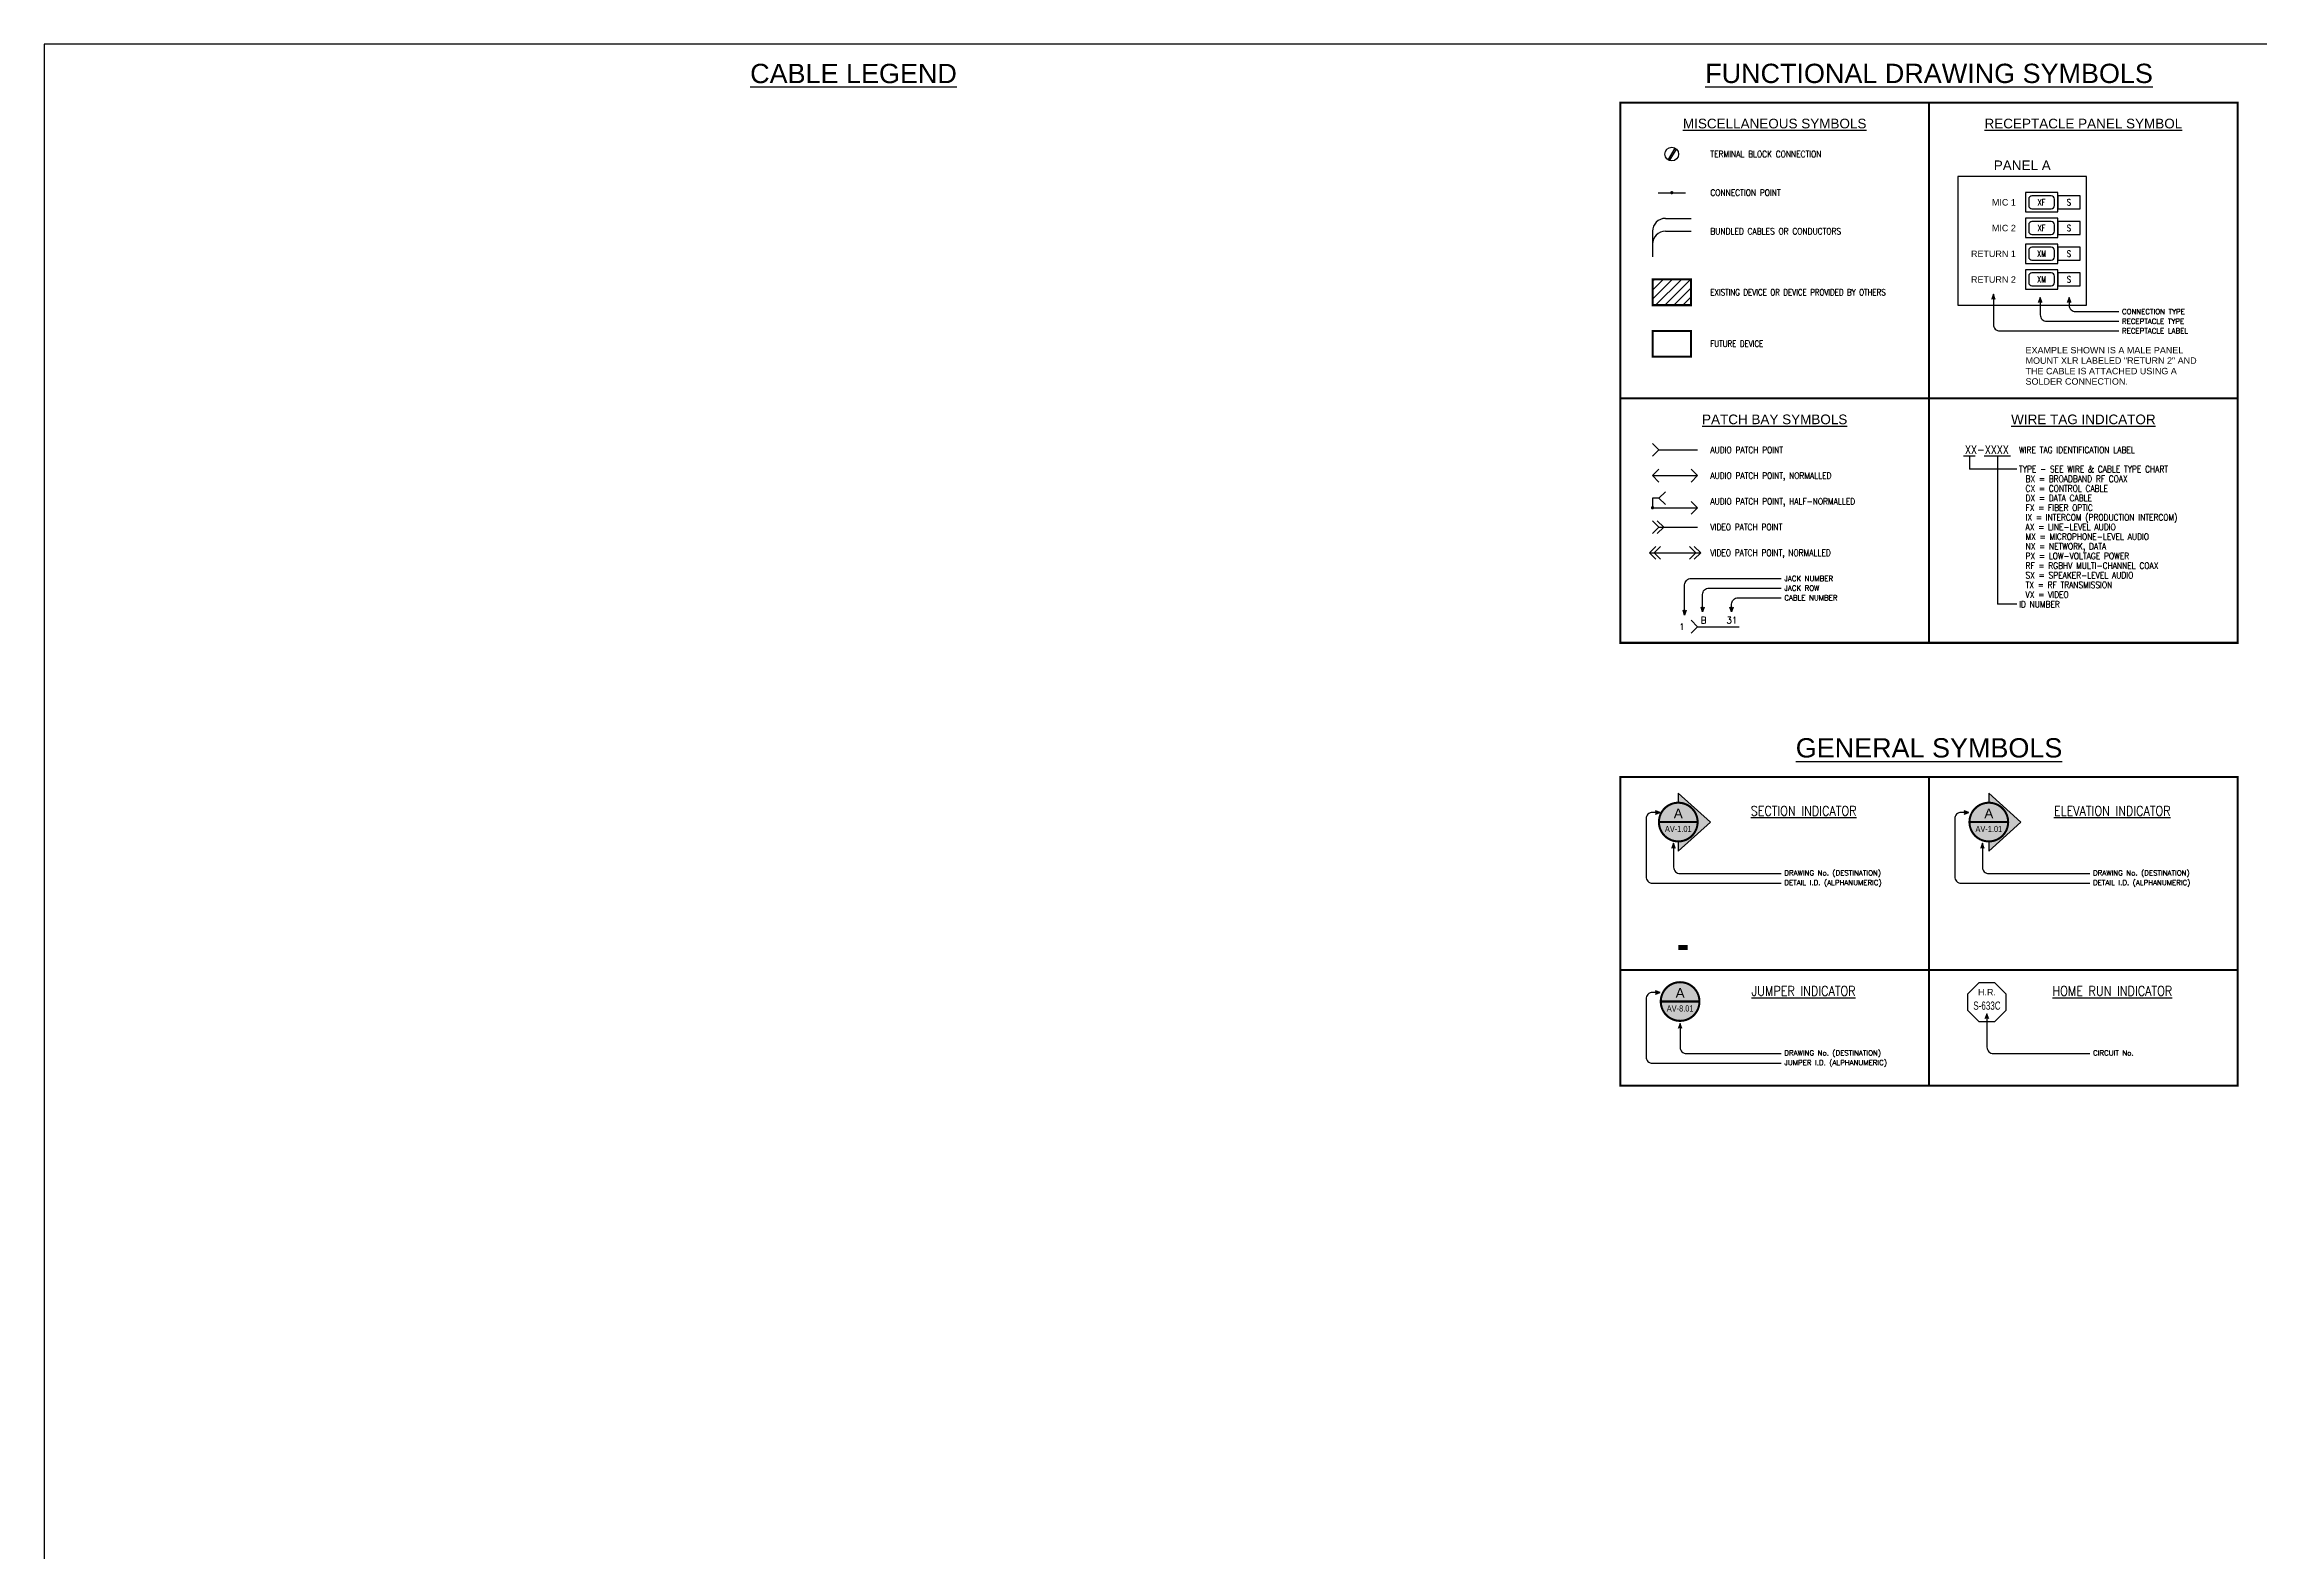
# Model space of a CAD drawing. Extents: x 0 to 73.7, y 0 to 29.5.
# Drawn here: x 0 to 21.53, y 14.65 to 29.3 of the extents above; entities that cross this region are included whole.
import ezdxf
from ezdxf.enums import TextEntityAlignment as Align

# ---------------------------------------------------------------- set-up
doc = ezdxf.new("R2010")
doc.units = 0
doc.header["$MEASUREMENT"] = 0
doc.linetypes.add('DIVIDE4', pattern=[0.3125, 0.125, -0.0625, 0, -0.0625, 0, -0.0625])
doc.linetypes.add('HIDDEN4', pattern=[0.09375, 0.0625, -0.03125])
doc.layers.get('0').update_dxf_attribs({"linetype": 'CONTINUOUS'})
doc.layers.get('DEFPOINTS').update_dxf_attribs({"linetype": 'CONTINUOUS'})
for name, color, linetype in [('2', 1, 'CONTINUOUS'), ('AV-Anno-Iden', 154, 'CONTINUOUS'), ('AV-Anno-Text', 1, 'CONTINUOUS'), ('CABLE-NUM', 7, 'CONTINUOUS'), ('Device Fill', 255, 'CONTINUOUS'), ('NOTES', 1, 'CONTINUOUS'), ('PPOINTS', 7, 'CONTINUOUS'), ('TAG', 7, 'CONTINUOUS'), ('TEXT-MEDIUM', 1, 'CONTINUOUS')]:
    doc.layers.add(name, color=color, linetype=linetype)
doc.styles.add('CONNECTOR', font='SIMPLEX.shx', dxfattribs={"width": 0.75, "height": 0.0625})
doc.styles.add('NARROW', font='ROMANS.shx', dxfattribs={"width": 0.8})
doc.styles.add('SIMPLEX', font='SIMPLEX')
doc.styles.get("Standard").update_dxf_attribs({"font": 'arial.ttf'})
doc.styles.add('SWISS-L', font='swiss-l.shx')
doc.styles.add('TAG', font='TXT.SHX', dxfattribs={"width": 0.85})
doc.styles.add('TimesNew', font='times.ttf')

# ---------------------------------------------------------------- blocks, each defined once
blk = doc.blocks.new('PP-IN')
at = {"layer": 'PPOINTS', "color": 3, "linetype": 'Continuous'}
blk.add_lwpolyline([(-0.062, 0.062), (0, 0), (-0.062, -0.062), (-0.062, -0.062)], dxfattribs=at)
at = {"layer": 'CABLE-NUM', "linetype": 'Continuous', "style": 'SIMPLEX'}
blk.add_attdef('B-CABLE', (0.281, 0.032), '', height=0.0625, dxfattribs=at)
at = {"layer": 'PPOINTS', "linetype": 'Continuous', "style": 'SIMPLEX'}
blk.add_attdef('POINT-NUM', text='', height=0.0625, dxfattribs=at).set_placement((-0.125, 0.031), align=Align.RIGHT)
blk.add_attdef('B-ROW', (0.031, 0.032), '', height=0.0625, dxfattribs=at)
blk = doc.blocks.new('VPP-IN')
at = {"layer": 'PPOINTS', "color": 3, "linetype": 'Continuous'}
for points in [[(-0.062, 0.062), (0, 0), (-0.062, -0.062), (-0.062, -0.062)], [(-0.016, 0.062), (0.047, 0), (-0.016, -0.062), (-0.016, -0.062)]]:
    blk.add_lwpolyline(points, dxfattribs=at)
at = {"layer": 'CABLE-NUM', "linetype": 'Continuous', "style": 'SIMPLEX'}
blk.add_attdef('POINT-NUM', text='', height=0.0625, dxfattribs=at).set_placement((-0.094, 0), align=Align.MIDDLE_RIGHT)
for tag, p in [('B-ROW', (0.062, 0.032)), ('B-CABLE', (0.312, 0.032))]:
    blk.add_attdef(tag, p, '', height=0.0625, dxfattribs=at)
blk = doc.blocks.new('PP-HALF')
at = {"layer": 'PPOINTS', "color": 1, "const_width": 0.0156}
blk.add_lwpolyline([(-0.008, 0, 1), (0.008, 0, 1)], format="xyb", close=True, dxfattribs=at)
at = {"layer": 'PPOINTS', "color": 1}
blk.add_lwpolyline([(0.062, 0.094), (0, 0.094), (0, 0)], dxfattribs=at)
at = {"layer": 'PPOINTS', "color": 1, "linetype": 'Continuous'}
blk.add_lwpolyline([(0, 0), (0.437, 0)], dxfattribs=at)
at = {"layer": 'PPOINTS', "color": 3, "linetype": 'Continuous'}
for points in [[(0.125, 0.156), (0.062, 0.094), (0.125, 0.031)], [(0.375, 0.062), (0.437, 0), (0.375, -0.062), (0.375, -0.062)]]:
    blk.add_lwpolyline(points, dxfattribs=at)
at = {"layer": 'CABLE-NUM', "linetype": 'Continuous', "style": 'SIMPLEX'}
blk.add_attdef('T-CABLE', text='', height=0.0625, dxfattribs=at).set_placement((-0.281, 0.032), align=Align.RIGHT)
blk.add_attdef('B-CABLE', (0.719, 0.032), '', height=0.0625, dxfattribs=at)
at = {"layer": 'PPOINTS', "linetype": 'Continuous', "style": 'SIMPLEX'}
blk.add_attdef('T-ROW', text='', height=0.0625, dxfattribs=at).set_placement((-0.031, 0.062), align=Align.RIGHT)
blk.add_attdef('POINT-NUM', text='', height=0.0625, dxfattribs=at).set_placement((0.25, 0.031), align=Align.CENTER)
blk.add_attdef('B-ROW', (0.469, 0.064), '', height=0.0625, dxfattribs=at)
blk = doc.blocks.new('VPPOINT')
at = {"layer": 'PPOINTS', "color": 3}
for points in [[(0.031, 0.062), (-0.031, 0), (0.031, -0.062)], [(0.078, 0.062), (0.016, 0), (0.078, -0.062)], [(0.359, 0.062), (0.422, 0), (0.359, -0.062), (0.359, -0.062)], [(0.406, 0.062), (0.469, 0), (0.406, -0.062), (0.406, -0.062)]]:
    blk.add_lwpolyline(points, dxfattribs=at)
at = {"layer": 'PPOINTS', "color": 1}
blk.add_lwpolyline([(-0.031, 0), (0.469, 0)], dxfattribs=at)
at = {"layer": 'CABLE-NUM', "style": 'SIMPLEX'}
for tag, p in [('T-CABLE', (-0.281, 0.032)), ('T-ROW', (-0.031, 0.064))]:
    blk.add_attdef(tag, text='', height=0.0625, dxfattribs=at).set_placement(p, align=Align.RIGHT)
blk.add_attdef('POINT-NUM', text='', height=0.0625, dxfattribs=at).set_placement((0.222, 0.034), align=Align.CENTER)
for tag, p in [('B-ROW', (0.469, 0.064)), ('B-CABLE', (0.719, 0.032))]:
    blk.add_attdef(tag, p, '', height=0.0625, dxfattribs=at)
blk = doc.blocks.new('PPOINT')
at = {"layer": 'PPOINTS', "color": 3, "linetype": 'Continuous'}
for points in [[(0.062, 0.062), (0, 0), (0.062, -0.062)], [(0.375, 0.062), (0.437, 0), (0.375, -0.062), (0.375, -0.062)]]:
    blk.add_lwpolyline(points, dxfattribs=at)
at = {"layer": 'PPOINTS', "color": 1, "linetype": 'Continuous'}
blk.add_lwpolyline([(0, 0), (0.437, 0)], dxfattribs=at)
at = {"layer": 'CABLE-NUM', "linetype": 'Continuous', "style": 'SIMPLEX'}
blk.add_attdef('T-CABLE', text='', height=0.0625, dxfattribs=at).set_placement((-0.281, 0.032), align=Align.RIGHT)
blk.add_attdef('B-CABLE', (0.719, 0.032), '', height=0.0625, dxfattribs=at)
at = {"layer": 'PPOINTS', "linetype": 'Continuous', "style": 'SIMPLEX'}
blk.add_attdef('T-ROW', text='', height=0.0625, dxfattribs=at).set_placement((-0.031, 0.064), align=Align.RIGHT)
blk.add_attdef('POINT-NUM', text='', height=0.0625, dxfattribs=at).set_placement((0.222, 0.034), align=Align.CENTER)
blk.add_attdef('B-ROW', (0.469, 0.064), '', height=0.0625, dxfattribs=at)
blk = doc.blocks.new('INPUT')
blk.add_lwpolyline([(-0.21875, -0.0625), (0, -0.0625), (0, 0.0625), (-0.21875, 0.0625)], close=True)
at = {"style": 'CONNECTOR', "width": 0.75}
blk.add_attdef('CONNECTOR', text='', height=0.0625, dxfattribs=at).set_placement((-0.109375, 0), align=Align.MIDDLE_CENTER)
blk = doc.blocks.new('RECEPT')
blk.add_lwpolyline([(-0.15625, -0.09375), (0.15625, -0.09375), (0.15625, 0.09375), (-0.15625, 0.09375)], close=True)
blk.add_lwpolyline([(-0.09375, -0.0625), (0.09375, -0.0625, 0.41421356), (0.125, -0.03125), (0.125, 0.03125, 0.41421356), (0.09375, 0.0625), (-0.09375, 0.0625, 0.41421356), (-0.125, 0.03125), (-0.125, -0.03125, 0.41421356)], format="xyb", close=True)
at = {"style": 'CONNECTOR', "width": 0.75}
blk.add_attdef('RECEPTACLE', text='', height=0.0625, dxfattribs=at).set_placement((0, 0), align=Align.MIDDLE)
blk = doc.blocks.new('TAG')
at = {"layer": 'TAG', "style": 'TAG', "width": 0.85}
blk.add_attdef('TAG', text='', height=0.08, dxfattribs=at).set_placement((0, 0), align=Align.BOTTOM_CENTER)
blk = doc.blocks.new('HOMERUN')
at = {"color": 3}
blk.add_lwpolyline([(0.188, 0.078), (0.078, 0.188), (-0.078, 0.188), (-0.188, 0.078), (-0.188, -0.078), (-0.078, -0.188), (0.078, -0.188), (0.188, -0.078)], close=True, dxfattribs=at)
blk.add_text('H.R.', height=0.0625).set_placement((0, 0.097), align=Align.MIDDLE)
at = {"color": 1, "width": 0.7}
blk.add_attdef('HOMERUN', text='', height=0.08, dxfattribs=at).set_placement((0, -0.034), align=Align.MIDDLE)
blk = doc.blocks.new('view')
at = {"layer": 'Device Fill', "linetype": 'Continuous'}
h = blk.add_hatch(color=256, dxfattribs=at)
edge = h.paths.add_edge_path()
edge.add_arc((0, 0), 0.188, 180, 360)
edge.add_arc((0, 0), 0.188, 0, 180)
at = {"const_width": 0.02}
blk.add_lwpolyline([(-0.188, 0, 1), (0.188, 0, 1)], format="xyb", close=True, dxfattribs=at)
blk.add_lwpolyline([(-0.188, 0), (0.188, 0)], dxfattribs=at)
at = {"style": 'TimesNew'}
blk.add_attdef('DETAIL', text='', height=0.0938, dxfattribs=at).set_placement((0, 0.037), align=Align.CENTER)
at = {"style": 'NARROW', "width": 0.9}
blk.add_attdef('DRAWING', text='', height=0.06, dxfattribs=at).set_placement((0, -0.066), align=Align.MIDDLE_CENTER)
blk = doc.blocks.new('TERMINAL')
at = {"layer": '2', "color": 7, "linetype": 'Continuous'}
for points in [[(0.0299, 0.0584), (-0.0355, -0.0532)], [(0.043, 0.0481), (-0.0224, -0.0601)]]:
    blk.add_lwpolyline(points, dxfattribs=at)
blk.add_circle((0, 0), 0.0662, dxfattribs=at)
blk = doc.blocks.new('view-arr')
h = blk.add_hatch(color=256)
edge = h.paths.add_edge_path()
edge.add_line((0, -0.1875), (0, -0.28125))
edge.add_line((0, -0.28125), (0.3125, 0))
edge.add_line((0.3125, 0), (0, 0.28125))
edge.add_line((0, 0.28125), (0, 0.1875))
edge.add_arc((0, 0), 0.1875, -90, 90, ccw=False)
blk.add_lwpolyline([(0, -0.1875), (0, -0.28125), (0.3125, 0), (0, 0.28125), (0, 0.1875, -1)], format="xyb", close=True)

msp = doc.modelspace()

# ---------------------------------------------------------------- hatches: boundary and pattern name
h = msp.add_hatch()
h.set_pattern_fill('ANSI31', color=8, scale=0.5, angle=180, style=0)
h.set_pattern_definition([(225, (-7.371255, 7.35836), (0.04419417, -0.04419417), [])])
h.paths.add_polyline_path([(15.629, 26.765), (16.004, 26.765), (16.004, 27.015), (15.629, 27.015)])

# ---------------------------------------------------------------- linework, layer by layer
for p, q in [((15.754, 27.608), (16.004, 27.608)), ((15.629, 27.483), (15.629, 27.233)), ((15.754, 27.483), (16.004, 27.483)), ((15.691, 25.358), (16.066, 25.358)), ((18.651, 25.301), (18.765, 25.301)), ((18.708, 25.301), (18.708, 25.171)), ((18.853, 25.301), (19.107, 25.301)), ((18.98, 25.301), (18.98, 23.858)), ((19.168, 25.171), (18.708, 25.171)), ((15.691, 24.608), (16.066, 24.608)), ((19.168, 23.858), (18.98, 23.858))]:
    msp.add_line(p, q)
at = {"const_width": 0.02}
for points in [[(15.316, 25.858), (18.316, 25.858), (18.316, 28.733), (15.316, 28.733)], [(18.316, 25.858), (21.316, 25.858), (21.316, 28.733), (18.316, 28.733)], [(15.629, 26.765), (16.004, 26.765), (16.004, 27.015), (15.629, 27.015)], [(15.316, 23.483), (18.316, 23.483), (18.316, 25.858), (15.316, 25.858)], [(18.316, 23.483), (21.316, 23.483), (21.316, 25.858), (18.316, 25.858)], [(15.316, 20.303), (18.316, 20.303), (18.316, 22.178), (15.316, 22.178)], [(18.316, 20.303), (21.316, 20.303), (21.316, 22.178), (18.316, 22.178)], [(15.316, 19.178), (18.316, 19.178), (18.316, 20.303), (15.316, 20.303)], [(18.316, 19.178), (21.316, 19.178), (21.316, 20.303), (18.316, 20.303)]]:
    msp.add_lwpolyline(points, close=True, dxfattribs=at)
at = {"color": 3}
msp.add_lwpolyline([(18.597, 26.765), (19.847, 26.765), (19.847, 28.015), (18.597, 28.015)], close=True, dxfattribs=at)
at = {"color": 7}
msp.add_lwpolyline([(15.683, 27.858), (15.949, 27.858)], dxfattribs=at)
at = {"const_width": 0.0156}
msp.add_lwpolyline([(15.808, 27.858, 1), (15.824, 27.858, 1)], format="xyb", close=True, dxfattribs=at)
for points in [[(18.941, 26.871), (18.926, 26.824), (18.941, 26.84), (18.957, 26.824), (18.941, 26.871)], [(18.926, 26.824), (18.941, 26.855), (18.957, 26.824)], [(19.397, 26.84), (19.381, 26.793), (19.397, 26.808), (19.412, 26.793), (19.397, 26.84)], [(19.381, 26.793), (19.397, 26.824), (19.412, 26.793)], [(19.678, 26.84), (19.662, 26.793), (19.678, 26.808), (19.693, 26.793), (19.678, 26.84)], [(19.662, 26.793), (19.678, 26.824), (19.693, 26.793)], [(15.941, 23.752), (15.926, 23.799), (15.941, 23.783), (15.957, 23.799), (15.941, 23.752)], [(15.926, 23.799), (15.941, 23.768), (15.957, 23.799)], [(16.115, 23.783), (16.1, 23.83), (16.115, 23.815), (16.131, 23.83), (16.115, 23.783)], [(16.1, 23.83), (16.115, 23.799), (16.131, 23.83)], [(16.381, 23.83), (16.397, 23.799), (16.412, 23.83)], [(16.397, 23.783), (16.381, 23.83), (16.397, 23.815), (16.412, 23.83), (16.397, 23.783)], [(15.704, 21.835), (15.657, 21.85), (15.672, 21.835), (15.657, 21.819), (15.704, 21.835)], [(15.657, 21.85), (15.688, 21.835), (15.657, 21.819)], [(18.704, 21.835), (18.657, 21.85), (18.672, 21.835), (18.657, 21.819), (18.704, 21.835)], [(18.657, 21.85), (18.688, 21.835), (18.657, 21.819)], [(15.834, 21.535), (15.818, 21.488), (15.834, 21.503), (15.85, 21.488), (15.834, 21.535)], [(18.834, 21.535), (18.818, 21.488), (18.834, 21.503), (18.85, 21.488), (18.834, 21.535)], [(15.818, 21.488), (15.834, 21.519), (15.85, 21.488)], [(18.818, 21.488), (18.834, 21.519), (18.85, 21.488)], [(15.704, 20.085), (15.657, 20.1), (15.672, 20.085), (15.657, 20.069), (15.704, 20.085)], [(15.657, 20.1), (15.688, 20.085), (15.657, 20.069)], [(18.879, 19.878), (18.863, 19.831), (18.879, 19.847), (18.894, 19.831), (18.879, 19.878)], [(18.863, 19.831), (18.879, 19.863), (18.894, 19.831)], [(15.897, 19.785), (15.881, 19.738), (15.897, 19.753), (15.912, 19.738), (15.897, 19.785)], [(15.881, 19.738), (15.897, 19.769), (15.912, 19.738)]]:
    msp.add_lwpolyline(points)
for points in [[(18.941, 26.871), (18.941, 26.577, 0.414214), (19.004, 26.515), (20.16, 26.515)], [(19.397, 26.84), (19.397, 26.671, 0.414214), (19.459, 26.608), (20.16, 26.608)], [(19.678, 26.84), (19.678, 26.765, 0.414214), (19.74, 26.702), (20.16, 26.702)], [(15.941, 23.752), (15.941, 24.046, -0.414214), (16.004, 24.108), (16.879, 24.108)], [(16.115, 23.783), (16.115, 23.952, -0.414214), (16.178, 24.015), (16.879, 24.015)], [(16.397, 23.783), (16.397, 23.858, -0.414214), (16.459, 23.921), (16.879, 23.921)], [(15.691, 21.835), (15.629, 21.835, 0.414214), (15.566, 21.772), (15.566, 21.21, 0.414214), (15.629, 21.147), (16.879, 21.147)], [(18.691, 21.835), (18.629, 21.835, 0.414214), (18.566, 21.772), (18.566, 21.21, 0.414214), (18.629, 21.147), (19.879, 21.147)], [(15.834, 21.535), (15.834, 21.303, 0.414214), (15.897, 21.241), (16.879, 21.241)], [(18.834, 21.535), (18.834, 21.303, 0.414214), (18.897, 21.241), (19.879, 21.241)], [(15.691, 20.085), (15.629, 20.085, 0.414214), (15.566, 20.022), (15.566, 19.46, 0.414214), (15.629, 19.397), (16.879, 19.397)], [(18.879, 19.878), (18.879, 19.553, 0.414214), (18.941, 19.491), (19.879, 19.491)], [(15.897, 19.785), (15.897, 19.553, 0.414214), (15.959, 19.491), (16.879, 19.491)]]:
    msp.add_lwpolyline(points, format="xyb")
at = {"linetype": 'HIDDEN4', "const_width": 0.02, "flags": 128}
msp.add_lwpolyline([(15.629, 26.265), (16.004, 26.265), (16.004, 26.515), (15.629, 26.515)], close=True, dxfattribs=at)
at = {"color": 1}
msp.add_lwpolyline([(16.066, 23.64), (16.472, 23.64)], dxfattribs=at)
for centre in [(15.754, 27.483), (15.754, 27.358)]:
    msp.add_arc(centre, 0.125, 90, 180)
at = {"layer": 'AV-Anno-Iden', "linetype": 'DIVIDE4'}
msp.add_lwpolyline([(15.879, 21.46, 0, 0, 0), (15.879, 20.522, 0.0469, 0.0469, 0), (15.972, 20.522, 0.0469, 0.0469, 0)], format="xyseb", dxfattribs=at)
at = {"layer": 'DEFPOINTS'}
msp.add_lwpolyline([(0, 0), (36.7, 0), (36.7, 29.3), (0, 29.3)], close=True, dxfattribs=at)
msp.add_lwpolyline([(0, 0), (36.7, 0), (36.7, 29.3), (0, 29.3)], close=True, dxfattribs=at)

# ---------------------------------------------------------------- block references
for name, p in [('TERMINAL', (15.816, 28.233)), ('PP-IN', (15.691, 25.358)), ('PPOINT', (15.629, 25.108)), ('PP-HALF', (15.629, 24.796)), ('VPP-IN', (15.691, 24.608)), ('VPPOINT', (15.629, 24.358))]:
    msp.add_blockref(name, p)
for name, p, values in [('RECEPT', (19.41, 27.765), {'RECEPTACLE': 'XF'}), ('INPUT', (19.785, 27.765), {'CONNECTOR': 'S'}), ('RECEPT', (19.41, 27.515), {'RECEPTACLE': 'XF'}), ('INPUT', (19.785, 27.515), {'CONNECTOR': 'S'}), ('RECEPT', (19.41, 27.265), {'RECEPTACLE': 'XM'}), ('INPUT', (19.785, 27.265), {'CONNECTOR': 'S'}), ('RECEPT', (19.41, 27.015), {'RECEPTACLE': 'XM'}), ('INPUT', (19.785, 27.015), {'CONNECTOR': 'S'})]:
    msp.add_blockref(name, p).add_auto_attribs(values)
ref = msp.add_blockref('PP-IN', (16.066, 23.64))
ref.add_attrib('B-ROW', 'B', (16.097, 23.672), dxfattribs={"layer": 'PPOINTS', "color": 7, "height": 0.0625, "style": 'SIMPLEX'})
ref.add_attrib('POINT-NUM', '1', dxfattribs={"layer": 'PPOINTS', "color": 7, "height": 0.0625, "style": 'SIMPLEX'}).set_placement((15.941, 23.64), align=Align.MIDDLE_RIGHT)
ref.add_attrib('B-CABLE', '31', (16.347, 23.672), dxfattribs={"layer": 'CABLE-NUM', "color": 7, "height": 0.0625, "style": 'SIMPLEX'})
at = {"layer": 'AV-Anno-Iden'}
for p in [(15.879, 21.741), (18.897, 21.741)]:
    msp.add_blockref('view-arr', p, dxfattribs=at)
ref = msp.add_blockref('view', (15.879, 21.741), dxfattribs=at)
ref.add_attrib('DETAIL', 'A', dxfattribs={"layer": '0', "linetype": 'ByBlock', "height": 0.0938}).set_placement((15.879, 21.778), align=Align.CENTER)
ref.add_attrib('DRAWING', 'AV-1.01', dxfattribs={"layer": '0', "color": 0, "height": 0.06, "width": 0.75}).set_placement((15.879, 21.674), align=Align.MIDDLE_CENTER)
ref = msp.add_blockref('view', (18.897, 21.741), dxfattribs=at)
ref.add_attrib('DETAIL', 'A', dxfattribs={"layer": '0', "linetype": 'ByBlock', "height": 0.0938}).set_placement((18.897, 21.778), align=Align.CENTER)
ref.add_attrib('DRAWING', 'AV-1.01', dxfattribs={"layer": '0', "color": 0, "height": 0.06, "width": 0.75}).set_placement((18.897, 21.674), align=Align.MIDDLE_CENTER)
ref = msp.add_blockref('view', (15.897, 19.997), dxfattribs=at)
ref.add_attrib('DETAIL', 'A', dxfattribs={"layer": '0', "linetype": 'ByBlock', "height": 0.0938}).set_placement((15.897, 20.034), align=Align.CENTER)
ref.add_attrib('DRAWING', 'AV-8.01', dxfattribs={"layer": '0', "color": 0, "height": 0.06, "width": 0.75}).set_placement((15.897, 19.93), align=Align.MIDDLE_CENTER)
ref = msp.add_blockref('HOMERUN', (18.879, 19.991), dxfattribs=at)
ref.add_attrib('HOMERUN', 'S-633C', dxfattribs={"layer": '0', "color": 0, "height": 0.08, "width": 0.7}).set_placement((18.879, 19.957), align=Align.MIDDLE)
at = {"layer": 'NOTES'}
msp.add_blockref('TAG', (18.879, 25.296), dxfattribs=at).add_auto_attribs({'TAG': 'XX-XXXX'})

# ---------------------------------------------------------------- texts
for s, p in [('MIC 1', (19.16, 27.733)), ('MIC 2', (19.16, 27.483)), ('RETURN 1', (19.16, 27.233)), ('RETURN 2', (19.16, 26.983))]:
    msp.add_text(s, height=0.0625).set_placement(p, align=Align.RIGHT)
at = {"layer": 'AV-Anno-Text', "color": 1}
for s, height, p in [('%%uMISCELLANEOUS SYMBOLS', 0.09375, (16.816, 28.483)), ('%%uRECEPTACLE PANEL SYMBOL', 0.09375, (19.816, 28.483)), ('PANEL A', 0.0938, (19.222, 28.077)), ('%%uPATCH BAY SYMBOLS', 0.09375, (16.816, 25.608))]:
    msp.add_text(s, height=height, dxfattribs=at).set_placement(p, align=Align.CENTER)
at = {"layer": 'AV-Anno-Text', "color": 7, "width": 0.85}
for s, style, p in [('TERMINAL BLOCK CONNECTION', 'CONNECTOR', (16.191, 28.233)), ('CONNECTION POINT', 'CONNECTOR', (16.191, 27.858)), ('BUNDLED CABLES OR CONDUCTORS', 'CONNECTOR', (16.191, 27.483)), ('AUDIO PATCH POINT', 'CONNECTOR', (16.191, 25.358)), ('TYPE - SEE WIRE & CABLE TYPE CHART', 'NARROW', (19.191, 25.171)), ('WIRE TAG IDENTIFICATION LABEL', 'NARROW', (19.191, 25.358)), ('AUDIO PATCH POINT, NORMALLED', 'CONNECTOR', (16.191, 25.108)), ('CX = CONTROL CABLE', 'NARROW', (19.254, 24.983)), ('BX = BROADBAND RF COAX', 'NARROW', (19.254, 25.077)), ('AUDIO PATCH POINT, HALF-NORMALLED', 'CONNECTOR', (16.191, 24.858)), ('DX = DATA CABLE', 'NARROW', (19.254, 24.89)), ('FX = FIBER OPTIC', 'NARROW', (19.254, 24.796)), ('VIDEO PATCH POINT', 'CONNECTOR', (16.191, 24.608)), ('AX = LINE-LEVEL AUDIO', 'NARROW', (19.254, 24.608)), ('IX = INTERCOM (PRODUCTION INTERCOM)', 'NARROW', (19.254, 24.702)), ('MX = MICROPHONE-LEVEL AUDIO', 'NARROW', (19.254, 24.515)), ('VIDEO PATCH POINT, NORMALLED', 'CONNECTOR', (16.191, 24.358)), ('NX = NETWORK, DATA', 'NARROW', (19.254, 24.421)), ('PX = LOW-VOLTAGE POWER', 'NARROW', (19.254, 24.327)), ('SX = SPEAKER-LEVEL AUDIO', 'NARROW', (19.254, 24.14)), ('RF = RGBHV MULTI-CHANNEL COAX', 'NARROW', (19.254, 24.233)), ('TX = RF TRANSMISSION', 'NARROW', (19.254, 24.046)), ('VX = VIDEO', 'NARROW', (19.254, 23.952)), ('ID NUMBER', 'NARROW', (19.191, 23.858))]:
    msp.add_text(s, height=0.0625, dxfattribs=dict(at, style=style)).set_placement(p, align=Align.MIDDLE_LEFT)
at = {"layer": 'AV-Anno-Text', "color": 7, "style": 'CONNECTOR'}
for s, p in [('CONNECTION TYPE', (20.191, 26.702)), ('RECEPTACLE TYPE', (20.191, 26.608)), ('RECEPTACLE LABEL', (20.191, 26.515)), ('JACK NUMBER', (16.91, 24.108)), ('JACK ROW', (16.91, 24.015)), ('CABLE NUMBER', (16.91, 23.921))]:
    msp.add_text(s, height=0.05, dxfattribs=at).set_placement(p, align=Align.MIDDLE_LEFT)
at = {"layer": 'AV-Anno-Text', "color": 7}
for s, p in [('EXAMPLE SHOWN IS A MALE PANEL', (19.254, 26.296)), ('THE CABLE IS ATTACHED USING A', (19.254, 26.093)), ('SOLDER CONNECTION.', (19.254, 25.992)), ('MOUNT XLR LABELED "RETURN 2" AND', (19.254, 26.195))]:
    msp.add_text(s, height=0.0625, dxfattribs=at).set_placement(p)
at = {"layer": 'AV-Anno-Text'}
msp.add_text('%%uWIRE TAG INDICATOR', height=0.09375, dxfattribs=at).set_placement((19.816, 25.608), align=Align.CENTER)
at = {"layer": 'AV-Anno-Text', "color": 1, "style": 'CONNECTOR', "width": 0.85}
for s, p in [('%%uSECTION INDICATOR', (17.097, 21.803)), ('%%uELEVATION INDICATOR', (20.097, 21.803)), ('%%uJUMPER INDICATOR', (17.097, 20.053)), ('%%uHOME RUN INDICATOR', (20.097, 20.053))]:
    msp.add_text(s, height=0.09375, dxfattribs=at).set_placement(p, align=Align.CENTER)
at = {"layer": 'AV-Anno-Text', "color": 7, "style": 'CONNECTOR'}
for s, p in [('DRAWING No. (DESTINATION)', (16.91, 21.222)), ('DETAIL I.D. (ALPHANUMERIC)', (16.91, 21.128)), ('DRAWING No. (DESTINATION)', (19.91, 21.222)), ('DETAIL I.D. (ALPHANUMERIC)', (19.91, 21.128)), ('JUMPER I.D. (ALPHANUMERIC)', (16.91, 19.378)), ('DRAWING No. (DESTINATION)', (16.91, 19.472)), ('CIRCUIT No.', (19.91, 19.472))]:
    msp.add_text(s, height=0.05, dxfattribs=at).set_placement(p)
at = {"layer": 'AV-Anno-Text'}
for s, insert, char_height, width, attachment_point, style in [('{\\fSwis721 Blk BT|b0|i0|c0|p34;\\LFUNCTIONAL DRAWING SYMBOLS}', (18.316, 28.921), 0.1875, 6, 8, 'SWISS-L'), ('EXISTING DEVICE OR DEVICE PROVIDED BY OTHERS', (16.191, 26.89), 0.0625, 2.0625, 4, 'NARROW'), ('FUTURE DEVICE', (16.191, 26.39), 0.0625, 2, 4, 'NARROW'), ('{\\fSwis721 Blk BT|b0|i0|c0|p34;\\LGENERAL SYMBOLS}', (18.316, 22.366), 0.1875, 3, 8, 'SWISS-L')]:
    msp.add_mtext(s, dxfattribs=dict(at, insert=insert, char_height=char_height, width=width, attachment_point=attachment_point, style=style))
at = {"layer": 'TEXT-MEDIUM', "insert": (7.864, 28.92), "char_height": 0.1875, "width": 13.37571, "attachment_point": 8, "style": 'SWISS-L'}
msp.add_mtext('{\\fSwis721 Blk BT|b0|i0|c0|p34;\\LCABLE LEGEND}', dxfattribs=at)

doc.saveas('drawing.dxf')
